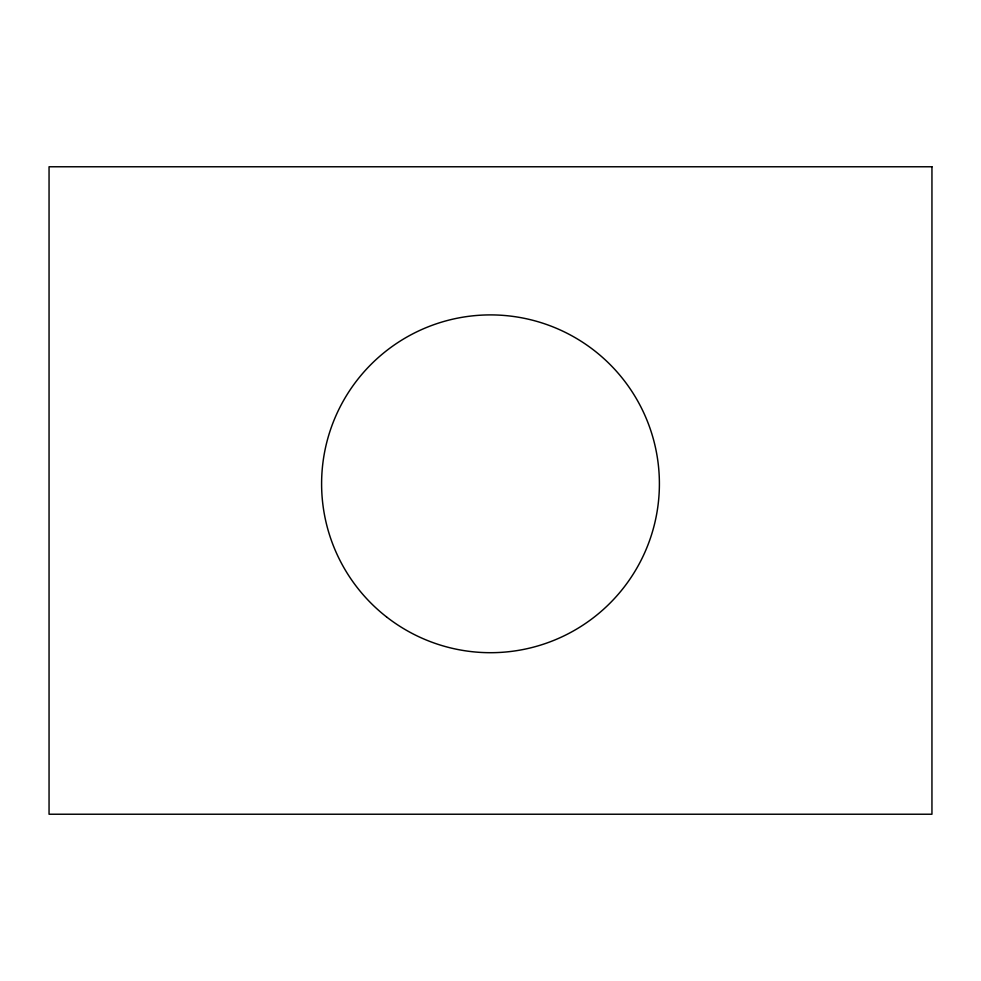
<?xml version="1.0" encoding="UTF-8"?>
<svg xmlns="http://www.w3.org/2000/svg" width="981" height="981" viewBox="0 0 981 981"><rect width="100%" height="100%" fill="white"/><g stroke="black" fill="none" stroke-linecap="round" stroke-linejoin="round"><path stroke-width="1.47" d="M931.95 166.77L49.05 166.77L49.05 814.23L931.95 814.23L931.95 166.77M386.551 616.926A168.904 168.904 0 0 0 657.76 507.263A168.904 168.904 0 0 0 427.189 327.213A168.904 168.904 0 0 0 386.551 616.926"/></g></svg>
